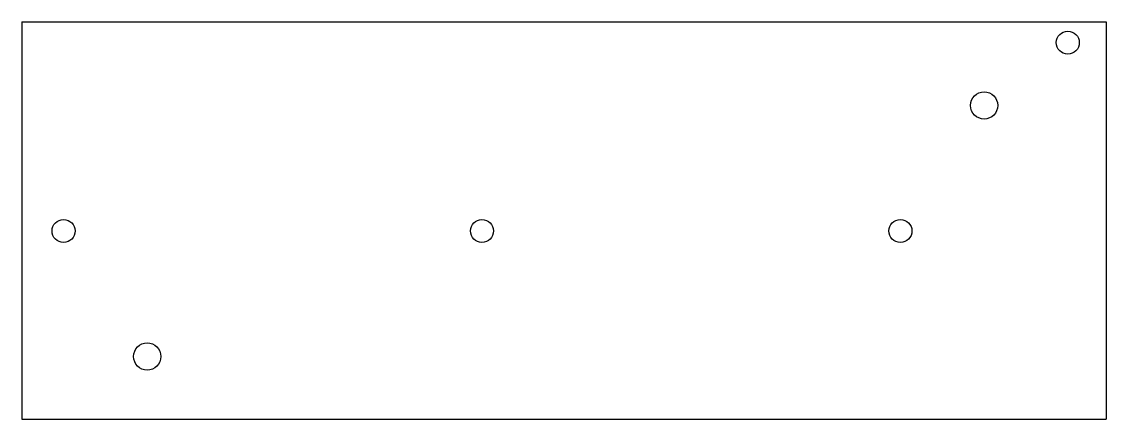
# Model space of a CAD drawing. Header units: millimetres. Extents: x 0 to 259, y 0 to 95.
import ezdxf

# ---------------------------------------------------------------- set-up
doc = ezdxf.new("R2010")
doc.units = ezdxf.units.MM
for name, color, linetype in [('SECTION_Z0p010', 7, 'CONTINUOUS'), ('SECTION_Z2p000', 7, 'CONTINUOUS'), ('SECTION_Z3p990', 7, 'CONTINUOUS')]:
    doc.layers.add(name, color=color, linetype=linetype)

msp = doc.modelspace()

# ---------------------------------------------------------------- linework, layer by layer
at = {"layer": 'SECTION_Z0p010'}
for p, q in [((0, 95, 0.01), (259.2, 95, 0.01)), ((0, 95, 0.01), (0, 0, 0.01)), ((259.2, 95, 0.01), (259.2, 0, 0.01)), ((0, 0, 0.01), (259.2, 0, 0.01))]:
    msp.add_line(p, q, dxfattribs=at)
for centre, radius in [((250, 90, 0.01), 2.75), ((230, 75, 0.01), 3.25), ((10, 45, 0.01), 2.75), ((110, 45, 0.01), 2.75), ((210, 45, 0.01), 2.75), ((30, 15, 0.01), 3.25)]:
    msp.add_circle(centre, radius, dxfattribs=at)
at = {"layer": 'SECTION_Z2p000'}
for p, q in [((0, 95, 2), (259.2, 95, 2)), ((0, 95, 2), (0, 0, 2)), ((259.2, 95, 2), (259.2, 0, 2)), ((0, 0, 2), (259.2, 0, 2))]:
    msp.add_line(p, q, dxfattribs=at)
for centre, radius in [((250, 90, 2), 2.75), ((230, 75, 2), 3.25), ((10, 45, 2), 2.75), ((110, 45, 2), 2.75), ((210, 45, 2), 2.75), ((30, 15, 2), 3.25)]:
    msp.add_circle(centre, radius, dxfattribs=at)
at = {"layer": 'SECTION_Z3p990'}
for p, q in [((0, 95, 3.99), (259.2, 95, 3.99)), ((0, 95, 3.99), (0, 0, 3.99)), ((259.2, 95, 3.99), (259.2, 0, 3.99)), ((0, 0, 3.99), (259.2, 0, 3.99))]:
    msp.add_line(p, q, dxfattribs=at)
for centre, radius in [((250, 90, 3.99), 2.75), ((230, 75, 3.99), 3.25), ((10, 45, 3.99), 2.75), ((110, 45, 3.99), 2.75), ((210, 45, 3.99), 2.75), ((30, 15, 3.99), 3.25)]:
    msp.add_circle(centre, radius, dxfattribs=at)

doc.saveas('drawing.dxf')
